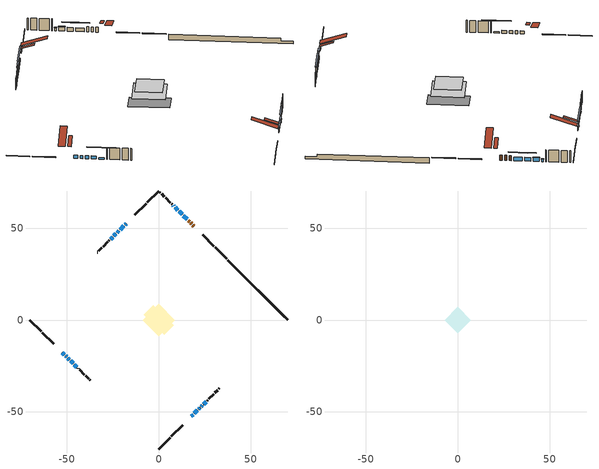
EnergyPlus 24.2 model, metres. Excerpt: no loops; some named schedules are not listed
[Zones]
conditioned space
 floor adiabatic (AdiabaticFloorConstruction): -8.8,0 0,8.8 8.8,0 0,-8.8 z3.65
 floor foundation (Slab1 construction): -8.15,2.91 -2.91,8.15 8.15,-2.91 2.91,-8.15 z-0.98
 wall outside (RimJoist1 construction): 0,-70.25 6.25,-64 / -70.25,0 -64,-6.25 / 0,70.25 -6.25,64 / 36.98,33.27 30.72,39.52 z1.21:1.51
 wall outside (RimJoist2 construction): 6.91,-63.34 13.02,-57.23 / -63.34,-6.91 -57.23,-13.02 / -6.91,63.34 -13.02,57.23 / 30.07,40.18 23.95,46.3 z1.21:1.51
 wall outside (AdiabaticWallConstruction 1): 19.18,51.07 18.59,51.66 / 17.93,52.32 17.42,52.83 / 16.76,53.49 16.16,54.09 z1.21:3.24
 wall outside (AdiabaticWallConstruction): -52.46,-17.79 -51.4,-18.85 / -17.79,52.46 -18.37,51.88 / 21.65,-48.6 22.46,-47.79 / 23.12,-47.13 23.71,-46.54 / -50.75,-19.5 -50.18,-20.07 / -49.53,-20.72 -48.62,-21.63 / -47.97,-22.28 -46.59,-23.66 z1.21:2.43; 17.79,-52.46 18.76,-51.49 / 19.42,-50.83 21,-49.25 / 15.51,54.74 13.37,56.88 / 12.71,57.54 11.13,59.12 / 10.48,59.77 8.9,61.35 / -21.73,48.52 -22.7,47.55 / -23.36,46.89 -24.47,45.78 / -25.13,45.12 -26.24,44.01 z1.21:2.71; -19.02,51.23 -21.07,49.18 / 24.37,-45.88 25.74,-44.51 / -45.94,-24.31 -44.57,-25.68 z1.21:1.77; 8.24,62.01 7.88,62.37 z1.21:2.23
 wall outside (Wall1 construction): 26.39,-43.86 26.6,-43.64 / -43.91,-26.34 -43.7,-26.55 / -26.9,43.35 -27.11,43.14 / 7.22,63.03 7.01,63.24 z1.21:6.09
 wall outside (Wall2 construction): 27.26,-42.99 29.84,-40.41 / -43.05,-27.2 -40.47,-29.78 / -27.77,42.48 -30.35,39.9 / 6.35,63.9 3.77,66.48 z1.21:6.09
 wall outside (Wall3 construction): 30.5,-39.75 32.06,-38.19 / -39.81,-30.44 -38.25,-32 / -31,39.24 -32.57,37.68 / 3.12,67.13 1.56,68.69 z1.21:6.09
 wall outside (Wall4 construction): 32.72,-37.53 32.96,-37.29 / -37.59,-32.66 -37.35,-32.9 / -33.22,37.03 -33.47,36.78 / 0.9,69.35 0.66,69.59 z1.21:6.09
 wall foundation (FoundationWall1 construction): 37.63,32.62,-0.98 37.63,32.62,1.21 66.99,3.26,1.21 66.99,3.26,0.02 70.25,0,0.02 70.25,0,-0.98
 window (WindowConstruction 15): -52.46,-17.79 -51.4,-18.84 z1.21:2.43
 window (WindowConstruction 7): -17.79,52.46 -18.37,51.88 z1.21:2.43
 window (WindowConstruction 8): 17.79,-52.46 18.76,-51.49 z1.21:2.71
 window (WindowConstruction 9): 19.42,-50.83 21,-49.25 z1.21:2.71
 window (WindowConstruction 10): 21.66,-48.59 22.46,-47.79 z1.21:2.43
 window (WindowConstruction 11): 23.12,-47.13 23.71,-46.54 z1.21:2.43
 window (WindowConstruction 12): -50.75,-19.5 -50.18,-20.07 z1.21:2.43
 window (WindowConstruction 13): -49.53,-20.72 -48.62,-21.63 z1.21:2.43
 window (WindowConstruction 14): -47.96,-22.28 -46.59,-23.66 z1.21:2.43
 window (WindowConstruction 16): -19.02,51.23 -21.07,49.18 z1.21:1.77
 window (WindowConstruction 17): 24.37,-45.88 25.74,-44.51 z1.21:1.77
 window (WindowConstruction 18): -45.94,-24.31 -44.57,-25.68 z1.21:1.77
 window (WindowConstruction): 15.51,54.74 13.37,56.88 z1.21:2.71
 window (WindowConstruction 1): 12.71,57.54 11.13,59.12 z1.21:2.71
 window (WindowConstruction 2): 10.48,59.77 8.9,61.35 z1.21:2.71
 window (WindowConstruction 3): 8.24,62.01 7.88,62.37 z1.21:2.22
 window (WindowConstruction 4): -21.73,48.52 -22.7,47.55 z1.21:2.71
 window (WindowConstruction 5): -23.36,46.89 -24.47,45.78 z1.21:2.71
 window (WindowConstruction 6): -25.13,45.12 -26.24,44.01 z1.21:2.71
 door (Door): 19.18,51.07 18.59,51.66 z1.21:3.24
 door (Door 1): 17.93,52.32 17.42,52.83 z1.21:3.24
 door (Door 2): 16.76,53.49 16.16,54.09 z1.21:3.24
 ceiling adiabatic (AdiabaticFloorConstruction): 0,-8.8 8.8,0 0,8.8 -8.8,0 z3.65
 roof outside (Roof2 construction): 17.13,-53.11,6.09 13.47,-49.45,7.82 12.5,-50.41,7.82 16.17,-54.08,6.09; -53.11,-17.13,6.09 -49.45,-13.47,7.82 -50.41,-12.5,7.82 -54.08,-16.17,6.09; -17.13,53.11,6.09 -13.47,49.45,7.82 -12.5,50.41,7.82 -16.17,54.08,6.09; 19.84,50.41,6.09 16.17,46.74,7.82 17.14,45.77,7.82 20.81,49.44,6.09
attic - vented
 floor to conditioned space (Floor1 construction Reversed): -7.13,0 0,7.13 7.13,0 0,-7.13 z6.09
 roof outside (Roof1 construction): 15.51,-54.74,6.09 8.56,-47.79,9.36 6.73,-49.62,9.36 13.68,-56.57,6.09; -54.74,-15.51,6.09 -47.79,-8.56,9.36 -49.62,-6.73,9.36 -56.57,-13.68,6.09; -15.51,54.74,6.09 -8.56,47.79,9.36 -6.73,49.62,9.36 -13.68,56.57,6.09; 21.46,48.79,6.09 14.52,41.84,9.36 16.35,40.01,9.36 23.3,46.95,6.09
shading: -18.51,51.74 -17.65,52.6 -17.94,52.89 -18.8,52.03 z2.63; 20.22,-50.03 16.33,-53.91 16.63,-54.21 20.51,-50.32 z4.77; 22.46,-47.79 17.96,-52.29 18.25,-52.58 22.75,-48.09 z4.77; 22.61,-47.64 21.51,-48.74 21.8,-49.03 22.9,-47.93 z2.63; 23.86,-46.39 22.98,-47.27 23.27,-47.56 24.15,-46.69 z2.63; -24.25,45.99 -15.84,54.41 -16.13,54.7 -24.55,46.29 z6.27; 28.92,-41.33 21.19,-49.06 21.48,-49.35 29.21,-41.62 z6.27; -41.39,-28.86 -49.12,-21.13 -49.41,-21.42 -41.68,-29.15 z6.27; 11.91,58.34 16.96,53.29 17.26,53.58 12.2,58.63 z4.77; 9.68,60.57 14.17,56.08 14.46,56.37 9.97,60.87 z4.77; 8.75,61.5 10.62,59.63 10.91,59.92 9.04,61.79 z2.91; 7.74,62.51 8.38,61.87 8.67,62.16 8.03,62.8 z2.43; -24.16,46.09 -20.27,49.98 -20.56,50.27 -24.45,46.38 z4.77; -25.93,44.32 -21.9,48.35 -22.19,48.64 -26.22,44.61 z4.77; -26.39,43.86 -24.99,45.26 -25.28,45.55 -26.68,44.16 z2.91
[Building]
Building 1: Terrain=Suburbs
[Site:Location]
London AP_ON: Latitude {deg}=43.03; Longitude {deg}=-81.15; Time Zone {hr}=-5; Elevation {m}=278; Keep Site Location Information=Yes
[Site:GroundTemperature:Shallow]
3.98693, 1.93205, 1.76749, 2.74264, 6.6573, 10.5537, 13.9317, 16.0716, 16.2534, 14.513, 11.2211, 7.44421
[Site:WaterMainsTemperature]
Calculation Method=Schedule; Temperature Schedule=mains temperature schedule
[Material] Roughness=Rough; Thermal Absorptance=0.9
Name | Thickness {m} | Conductivity {W/m-K} | Density {kg/m3} | Specific Heat {J/kg-K} | Solar Absorptance | Visible Absorptance
asphalt or fiberglass shingles | 0.00635 | 0.162714 | 1121.4 | 1465.45 | 0.4 | 0.4
ceiling loosefill ins | 0.0846667 | 0.0480833 | 16.02 | 1046.75 | 0.7 | 0.7
ceiling stud and cavity | 0.1397 | 0.135157 | 65.682 | 1177.47 | 0.7 | 0.7
concrete 4.0 in. | 0.1016 | 1.803125 | 2242.8 | 837.4 | 0.7 | 0.7
concrete 8.0 in. | 0.2032 | 1.803125 | 2242.8 | 837.4 | 0.7 | 0.7
door material | 0.04445 | 0.188738 | 512.64 | 1214.23 | 0.7 | 0.7
door material 1 | 0.04445 | 0.053851 | 512.64 | 1214.23 | 0.7 | 0.7
exterior vertical ins | 0.0155338 | 0.029427 | 32.04 | 1214.23 | 0.7 | 0.7
floor covering | 0.0127 | 0.0433444 | 54.468 | 1339.84 | 0.6 | 0.6
floor rigid ins; wall rigid ins | 0.512978 | 0.029427 | 32.04 | 1214.23 | 0.7 | 0.7
floor stud and cavity | 0.1397 | 1.75129 | 37.0049 | 1207.88 | 0.7 | 0.7
furniture material conditioned space 1 | 0.1524 | 0.115458 | 640.8 | 1214.23 | 0.6 | 0.6
gypsum board | 0.0127 | 0.160291 | 801 | 837.4 | 0.6 | 0.6
gypsum board 1 | 0.0127 | 0.160291 | 801 | 837.4 | 0.7 | 0.7
osb sheathing 0.5 in. | 0.0127 | 0.115458 | 512.64 | 1214.23 | 0.7 | 0.7
osb sheathing 0.75 in. | 0.01905 | 0.115458 | 512.64 | 1214.23 | 0.7 | 0.7
osb sheathing 2.0 in. | 0.0508 | 0.115458 | 512.64 | 1214.23 | 0.7 | 0.7
rim joist rigid ins; roof rigid ins | 0.051816 | 0.029427 | 32.04 | 1214.23 | 0.7 | 0.7
rim joist stud and cavity | 0.0508 | 0.177588 | 50.32683 | 1063.81 | 0.6 | 0.6
rim joist stud and cavity 1 | 0.0508 | 0.308293 | 125.044 | 1163.47 | 0.6 | 0.6
roof stud and cavity | 0.2032 | 0.201472 | 78.34581 | 1123.46 | 0.7 | 0.7
wall stud and cavity | 0.1397 | 0.110193 | 139.0536 | 1170.24 | 0.7 | 0.7
wall stud and cavity 1 | 0.1397 | 0.0817921 | 139.0536 | 1170.24 | 0.7 | 0.7
wall stud and cavity 2 | 0.1397 | 0.0844025 | 139.0536 | 1170.24 | 0.7 | 0.7
wall stud and cavity 3 | 0.1397 | 0.131574 | 139.0536 | 1170.24 | 0.7 | 0.7
wall stud and cavity 4 | 0.0889 | 0.380278 | 52.3479 | 1209.89 | 0.7 | 0.7
wall stud and cavity 5 | 0.0889 | 0.391764 | 83.0341 | 1211.67 | 0.7 | 0.7
wood siding | 0.0254 | 0.102417 | 544.68 | 1172.36 | 0.4 | 0.4
wood siding 1; wood siding 2; wood siding 3 | 0.0254 | 0.102417 | 544.68 | 1172.36 | 0.7 | 0.7
[WindowMaterial:SimpleGlazingSystem]
Name | U-Factor {W/m2-K} | Solar Heat Gain Coefficient
WindowMaterial | 5.68822 | 0.73
WindowMaterial 1 | 5.59226 | 0.71
WindowMaterial 10 | 2.27347 | 0.56
WindowMaterial 11 | 2.28937 | 0.58
WindowMaterial 12 | 4.65085 | 0.52
WindowMaterial 2 | 3.26031 | 0.45
WindowMaterial 3 | 5.38218 | 0.67
WindowMaterial 4 | 5.43782 | 0.68
WindowMaterial 5 | 5.03241 | 0.6
WindowMaterial 6 | 2.37511 | 0.52
WindowMaterial 7 | 2.427345 | 0.5
WindowMaterial 8 | 2.438701 | 0.49
WindowMaterial 9 | 2.33706 | 0.54
[Construction]
AdiabaticFloorConstruction: floor stud and cavity, floor rigid ins, osb sheathing 0.75 in., floor covering
AdiabaticWallConstruction: wood siding 2, wall rigid ins, wall stud and cavity 4, gypsum board
AdiabaticWallConstruction 1: wood siding 3, wall rigid ins, wall stud and cavity 4, gypsum board
Door; Door 2: door material
Door 1: door material 1
Floor1 construction Reversed: gypsum board, ceiling stud and cavity, ceiling loosefill ins
FoundationWall1 construction: concrete 8.0 in., gypsum board 1
furniture construction conditioned space 1: furniture material conditioned space 1
PartitionWallConstruction: gypsum board, wall stud and cavity 5, gypsum board
RimJoist1 construction: wood siding 1, rim joist stud and cavity
RimJoist2 construction: wood siding 1, rim joist rigid ins, osb sheathing 2.0 in., rim joist stud and cavity 1
Roof1 construction: asphalt or fiberglass shingles
Roof2 construction: asphalt or fiberglass shingles, roof rigid ins, osb sheathing 0.75 in., roof stud and cavity, gypsum board
Slab1 construction: concrete 4.0 in.
Wall1 construction: wood siding, osb sheathing 0.5 in., wall stud and cavity, gypsum board
Wall2 construction: wood siding, osb sheathing 0.5 in., wall stud and cavity 1, gypsum board
Wall3 construction: wood siding, osb sheathing 0.5 in., wall stud and cavity 2, gypsum board
Wall4 construction: wood siding, osb sheathing 0.5 in., wall stud and cavity 3, gypsum board
WindowConstruction: WindowMaterial
WindowConstruction 1; WindowConstruction 2; WindowConstruction 9: WindowMaterial 1
WindowConstruction 10: WindowMaterial 6
WindowConstruction 11: WindowMaterial 7
WindowConstruction 12: WindowMaterial 8
WindowConstruction 13: WindowMaterial 9
WindowConstruction 14: WindowMaterial 10
WindowConstruction 15: WindowMaterial 11
WindowConstruction 16; WindowConstruction 17; WindowConstruction 18: WindowMaterial 12
WindowConstruction 3: WindowMaterial 2
WindowConstruction 4; WindowConstruction 8: WindowMaterial 3
WindowConstruction 5; WindowConstruction 6: WindowMaterial 4
WindowConstruction 7: WindowMaterial 5
[Zone] Multiplier=1; Part of Total Floor Area=Yes
Name | Volume {m3}
attic - vented | 54.1181
conditioned space | 676.9
[Space]
Name | Zone | Volume {m3}
attic - vented 1 | attic - vented | 54.1181
conditioned space 1 | conditioned space | 676.9
[ZoneInfiltration:EffectiveLeakageArea]
infil attic - vented 1: Zone or Space=attic - vented 1; Schedule=Always On Discrete; Effective Air Leakage Area {cm2}=4441.31; Stack Coefficient=0.000227769; Wind Coefficient=1.01969e-05
[ZoneMixing]
whole house fan mix: Zone or Space=attic - vented; Schedule=Always On Continuous; Design Flow Rate Calculation Method=Flow/Zone; Design Flow Rate {m3/s}=0; Source Zone or Space=conditioned space
[SurfaceProperty:ExposedFoundationPerimeter]
Slab1: Exposed Perimeter Calculation Method=TotalExposedPerimeter; Total Exposed Perimeter {m}=46.128
[InternalMass] Zone or ZoneList=conditioned space; Space or SpaceList=conditioned space 1
Name | Construction | Surface Area {m2}
furniture mass conditioned space 1 | furniture construction conditioned space 1 | 108.42
partition wall mass | PartitionWallConstruction | 271.05
[Lights]
interior lighting: Zone or ZoneList or Space or SpaceList=conditioned space 1; Schedule=interior lighting schedule; Design Level Calculation Method=LightingLevel; Lighting Level {W}=343.2; Return Air Fraction=0; Fraction Radiant=0.6; Fraction Visible=0.2; Fraction Replaceable=1
[People]
occupants: Zone or ZoneList or Space or SpaceList=conditioned space 1; Number of People Schedule=occupants schedule; Number of People Calculation Method=People; Number of People=3; Fraction Radiant=0.314171; Sensible Heat Fraction=0.56303; Activity Level Schedule=occupants activity schedule; Carbon Dioxide Generation Rate {m3/s-W}=0; Enable ASHRAE 55 Comfort Warnings=No; Mean Radiant Temperature Calculation Type=EnclosureAveraged
[ElectricEquipment] Zone or ZoneList or Space or SpaceList=conditioned space 1; Design Level Calculation Method=EquipmentLevel
Name | Schedule | Design Level {W} | Fraction Latent | Fraction Radiant | Fraction Lost
clothes dryer | clothes dryer schedule | 140.772 | 0.015 | 0.081 | 0.85
clothes washer | clothes washer schedule | 32.1985 | 0.03 | 0.162 | 0.7
cooking range | cooking range schedule | 215.147 | 0.08 | 0.432 | 0.2
dishwasher | dishwasher schedule | 66.8632 | 0.3 | 0.18 | 0.4
fridge | fridge schedule | 72.9452 | 0 | 0.6 | 0
mech vent bath fan 0 | mech vent bath fan 0 schedule | 50.2 | 0 | 0 | 1
mech vent bath fan 1 | mech vent bath fan 1 schedule | 50.2 | 0 | 0 | 1
mech vent house fan | mech vent house fan schedule | 0 | 0 | 0 | 1
mech vent house fan cfis | mech vent house fan cfis schedule | 0 | 0 | 0 | 0
mech vent range fan 0 | mech vent range fan 0 schedule | 57 | 0 | 0 | 1
misc plug loads | misc plug loads schedule | 494.7 | 0.045 | 0.513 | 0.1
whole house fan | Always On Discrete | 0 | 0 | 0 | 1
[OtherEquipment] Zone or ZoneList or Space or SpaceList=conditioned space 1; Design Level Calculation Method=EquipmentLevel
Name | Fuel Type | Schedule | Design Level {W} | Fraction Latent | Fraction Radiant | Fraction Lost
clothes dryer 1 | Electricity | clothes dryer schedule | 0 | 0.015 | 0.081 | 0.85
cooking range 1 | Electricity | cooking range schedule | 0 | 0.08 | 0.432 | 0.2
general water use latent | None | general water use schedule | 62.594 | 1 | 0 | 0
general water use sensible | None | general water use schedule | -61.6891 | 0 | 0.6 | 0
mech vent house fan latent load | None | Always On Discrete | 0 | 1 | 0 | 0
mech vent house fan sensible load | None | Always On Discrete | 0 | 0 | 0 | 0
water heater energy adjustment1 | NaturalGas | Always On Discrete | 0.01 | 0 | 0 | 1
[ZoneInfiltration:DesignFlowRate] Zone or ZoneList or Space or SpaceList=conditioned space 1; Schedule=Always On Discrete; Design Flow Rate Calculation Method=Flow/Zone; Design Flow Rate {m3/s}=0
infil flow; natural vent flow; whole house fan flow
[Foundation:Kiva]
Foundation Kiva 1: Initial Indoor Air Temperature {C}=18; Wall Height Above Grade {m}=1.21; Wall Depth Below Slab {m}=0.2032; Custom Block Material Name 1=exterior vertical ins; Custom Block Depth 1 {m}=2.189988; Custom Block X Position 1 {m}=0.2159; Custom Block Z Position 1 {m}=0
[Foundation:Kiva:Settings]
Soil Conductivity {W/m-K}=0.849921; Soil Density {kg/m3}=1842.3; Soil Specific Heat {J/kg-K}=418.7; Ground Solar Absorptivity=0.9; Ground Thermal Absorptivity=0.9; Ground Surface Roughness {m}=0.03; Far-Field Width {m}=40; Deep-Ground Boundary Condition=ZeroFlux; Deep-Ground Depth {m}=40; Minimum Cell Dimension {m}=0.2; Maximum Cell Growth Coefficient=3; Simulation Timestep=Timestep
[Exterior:Lights]
exterior lighting: Schedule=exterior lighting schedule; Design Level {W}=75.6
[Schedule:Constant]
Name | Hourly Value
Always On Continuous; mech vent house fan schedule; mech vent house fan cfis schedule; Always On Discrete | 1
occupants activity schedule | 117.228
fridge schedule | 0
[Schedule:Week:Daily]
interior lighting schedule Week Rule - Jan1-Jan27: interior lighting schedule day, interior lighting schedule day, interior lighting schedule day, interior lighting schedule day, interior lighting schedule day, interior lighting schedule day, interior lighting schedule day, interior lighting schedule default day, interior lighting schedule default day, interior lighting schedule default day, interior lighting schedule default day, interior lighting schedule default day
interior lighting schedule Week Rule - Jan28-Feb3: interior lighting schedule day, interior lighting schedule day, interior lighting schedule day, interior lighting schedule day, interior lighting schedule day 1, interior lighting schedule day 1, interior lighting schedule day 1, interior lighting schedule default day, interior lighting schedule default day, interior lighting schedule default day, interior lighting schedule default day, interior lighting schedule default day
interior lighting schedule Week Rule - Feb4-Feb24: interior lighting schedule day 1, interior lighting schedule day 1, interior lighting schedule day 1, interior lighting schedule day 1, interior lighting schedule day 1, interior lighting schedule day 1, interior lighting schedule day 1, interior lighting schedule default day, interior lighting schedule default day, interior lighting schedule default day, interior lighting schedule default day, interior lighting schedule default day
interior lighting schedule Week Rule - Feb25-Mar3: interior lighting schedule day 1, interior lighting schedule day 1, interior lighting schedule day 1, interior lighting schedule day 1, interior lighting schedule day 2, interior lighting schedule day 2, interior lighting schedule day 2, interior lighting schedule default day, interior lighting schedule default day, interior lighting schedule default day, interior lighting schedule default day, interior lighting schedule default day
interior lighting schedule Week Rule - Mar4-Mar31: interior lighting schedule day 2, interior lighting schedule day 2, interior lighting schedule day 2, interior lighting schedule day 2, interior lighting schedule day 2, interior lighting schedule day 2, interior lighting schedule day 2, interior lighting schedule default day, interior lighting schedule default day, interior lighting schedule default day, interior lighting schedule default day, interior lighting schedule default day
interior lighting schedule Week Rule - Apr1-Apr28: interior lighting schedule day 3, interior lighting schedule day 3, interior lighting schedule day 3, interior lighting schedule day 3, interior lighting schedule day 3, interior lighting schedule day 3, interior lighting schedule day 3, interior lighting schedule default day, interior lighting schedule default day, interior lighting schedule default day, interior lighting schedule default day, interior lighting schedule default day
interior lighting schedule Week Rule - Apr29-May5: interior lighting schedule day 3, interior lighting schedule day 3, interior lighting schedule day 4, interior lighting schedule day 4, interior lighting schedule day 4, interior lighting schedule day 4, interior lighting schedule day 4, interior lighting schedule default day, interior lighting schedule default day, interior lighting schedule default day, interior lighting schedule default day, interior lighting schedule default day
interior lighting schedule Week Rule - May6-May26: interior lighting schedule day 4, interior lighting schedule day 4, interior lighting schedule day 4, interior lighting schedule day 4, interior lighting schedule day 4, interior lighting schedule day 4, interior lighting schedule day 4, interior lighting schedule default day, interior lighting schedule default day, interior lighting schedule default day, interior lighting schedule default day, interior lighting schedule default day
interior lighting schedule Week Rule - May27-Jun2: interior lighting schedule day 4, interior lighting schedule day 4, interior lighting schedule day 4, interior lighting schedule day 4, interior lighting schedule day 4, interior lighting schedule day 5, interior lighting schedule day 5, interior lighting schedule default day, interior lighting schedule default day, interior lighting schedule default day, interior lighting schedule default day, interior lighting schedule default day
interior lighting schedule Week Rule - Jun3-Jun30: interior lighting schedule day 5, interior lighting schedule day 5, interior lighting schedule day 5, interior lighting schedule day 5, interior lighting schedule day 5, interior lighting schedule day 5, interior lighting schedule day 5, interior lighting schedule default day, interior lighting schedule default day, interior lighting schedule default day, interior lighting schedule default day, interior lighting schedule default day
interior lighting schedule Week Rule - Jul1-Jul28: interior lighting schedule day 6, interior lighting schedule day 6, interior lighting schedule day 6, interior lighting schedule day 6, interior lighting schedule day 6, interior lighting schedule day 6, interior lighting schedule day 6, interior lighting schedule default day, interior lighting schedule default day, interior lighting schedule default day, interior lighting schedule default day, interior lighting schedule default day
interior lighting schedule Week Rule - Jul29-Aug4: interior lighting schedule day 6, interior lighting schedule day 6, interior lighting schedule day 6, interior lighting schedule day 7, interior lighting schedule day 7, interior lighting schedule day 7, interior lighting schedule day 7, interior lighting schedule default day, interior lighting schedule default day, interior lighting schedule default day, interior lighting schedule default day, interior lighting schedule default day
interior lighting schedule Week Rule - Aug5-Aug25: interior lighting schedule day 7, interior lighting schedule day 7, interior lighting schedule day 7, interior lighting schedule day 7, interior lighting schedule day 7, interior lighting schedule day 7, interior lighting schedule day 7, interior lighting schedule default day, interior lighting schedule default day, interior lighting schedule default day, interior lighting schedule default day, interior lighting schedule default day
interior lighting schedule Week Rule - Aug26-Sep1: interior lighting schedule day 7, interior lighting schedule day 7, interior lighting schedule day 7, interior lighting schedule day 7, interior lighting schedule day 7, interior lighting schedule day 7, interior lighting schedule day 8, interior lighting schedule default day, interior lighting schedule default day, interior lighting schedule default day, interior lighting schedule default day, interior lighting schedule default day
interior lighting schedule Week Rule - Sep2-Sep29: interior lighting schedule day 8, interior lighting schedule day 8, interior lighting schedule day 8, interior lighting schedule day 8, interior lighting schedule day 8, interior lighting schedule day 8, interior lighting schedule day 8, interior lighting schedule default day, interior lighting schedule default day, interior lighting schedule default day, interior lighting schedule default day, interior lighting schedule default day
interior lighting schedule Week Rule - Sep30-Oct6: interior lighting schedule day 8, interior lighting schedule day 9, interior lighting schedule day 9, interior lighting schedule day 9, interior lighting schedule day 9, interior lighting schedule day 9, interior lighting schedule day 9, interior lighting schedule default day, interior lighting schedule default day, interior lighting schedule default day, interior lighting schedule default day, interior lighting schedule default day
interior lighting schedule Week Rule - Oct7-Oct27: interior lighting schedule day 9, interior lighting schedule day 9, interior lighting schedule day 9, interior lighting schedule day 9, interior lighting schedule day 9, interior lighting schedule day 9, interior lighting schedule day 9, interior lighting schedule default day, interior lighting schedule default day, interior lighting schedule default day, interior lighting schedule default day, interior lighting schedule default day
interior lighting schedule Week Rule - Oct28-Nov3: interior lighting schedule day 9, interior lighting schedule day 9, interior lighting schedule day 9, interior lighting schedule day 9, interior lighting schedule day 10, interior lighting schedule day 10, interior lighting schedule day 10, interior lighting schedule default day, interior lighting schedule default day, interior lighting schedule default day, interior lighting schedule default day, interior lighting schedule default day
interior lighting schedule Week Rule - Nov4-Nov24: interior lighting schedule day 10, interior lighting schedule day 10, interior lighting schedule day 10, interior lighting schedule day 10, interior lighting schedule day 10, interior lighting schedule day 10, interior lighting schedule day 10, interior lighting schedule default day, interior lighting schedule default day, interior lighting schedule default day, interior lighting schedule default day, interior lighting schedule default day
interior lighting schedule Week Rule - Nov25-Dec1: interior lighting schedule day 10, interior lighting schedule day 10, interior lighting schedule day 10, interior lighting schedule day 10, interior lighting schedule day 10, interior lighting schedule day 10, interior lighting schedule day 11, interior lighting schedule default day, interior lighting schedule default day, interior lighting schedule default day, interior lighting schedule default day, interior lighting schedule default day
interior lighting schedule Week Rule - Dec2-Dec31: interior lighting schedule day 11, interior lighting schedule day 11, interior lighting schedule day 11, interior lighting schedule day 11, interior lighting schedule day 11, interior lighting schedule day 11, interior lighting schedule day 11, interior lighting schedule default day, interior lighting schedule default day, interior lighting schedule default day, interior lighting schedule default day, interior lighting schedule default day
occupants schedule Week Rule - Jan1-Dec31: occupants schedule day, occupants schedule day, occupants schedule day, occupants schedule day, occupants schedule day, occupants schedule day, occupants schedule day, occupants schedule default day, occupants schedule default day, occupants schedule default day, occupants schedule default day, occupants schedule default day
clothes dryer schedule Week Rule - Jan1-Dec31: clothes dryer schedule day, clothes dryer schedule day, clothes dryer schedule day, clothes dryer schedule day, clothes dryer schedule day, clothes dryer schedule day, clothes dryer schedule day, clothes dryer schedule default day, clothes dryer schedule default day, clothes dryer schedule default day, clothes dryer schedule default day, clothes dryer schedule default day
clothes washer schedule Week Rule - Jan1-Dec31: clothes washer schedule day, clothes washer schedule day, clothes washer schedule day, clothes washer schedule day, clothes washer schedule day, clothes washer schedule day, clothes washer schedule day, clothes washer schedule default day, clothes washer schedule default day, clothes washer schedule default day, clothes washer schedule default day, clothes washer schedule default day
cooking range schedule Week Rule - Jan1-Dec31: cooking range schedule day, cooking range schedule day, cooking range schedule day, cooking range schedule day, cooking range schedule day, cooking range schedule day, cooking range schedule day, cooking range schedule default day, cooking range schedule default day, cooking range schedule default day, cooking range schedule default day, cooking range schedule default day
dishwasher schedule Week Rule - Jan1-Dec31: dishwasher schedule day, dishwasher schedule day, dishwasher schedule day, dishwasher schedule day, dishwasher schedule day, dishwasher schedule day, dishwasher schedule day, dishwasher schedule default day, dishwasher schedule default day, dishwasher schedule default day, dishwasher schedule default day, dishwasher schedule default day
mech vent bath fan 0 schedule Week Rule - Jan1-Dec31: mech vent bath fan 0 schedule day, mech vent bath fan 0 schedule day, mech vent bath fan 0 schedule day, mech vent bath fan 0 schedule day, mech vent bath fan 0 schedule day, mech vent bath fan 0 schedule day, mech vent bath fan 0 schedule day, mech vent bath fan 0 schedule default day, mech vent bath fan 0 schedule default day, mech vent bath fan 0 schedule default day, mech vent bath fan 0 schedule default day, mech vent bath fan 0 schedule default day
mech vent bath fan 1 schedule Week Rule - Jan1-Dec31: mech vent bath fan 1 schedule day, mech vent bath fan 1 schedule day, mech vent bath fan 1 schedule day, mech vent bath fan 1 schedule day, mech vent bath fan 1 schedule day, mech vent bath fan 1 schedule day, mech vent bath fan 1 schedule day, mech vent bath fan 1 schedule default day, mech vent bath fan 1 schedule default day, mech vent bath fan 1 schedule default day, mech vent bath fan 1 schedule default day, mech vent bath fan 1 schedule default day
mech vent range fan 0 schedule Week Rule - Jan1-Dec31: mech vent range fan 0 schedule day, mech vent range fan 0 schedule day, mech vent range fan 0 schedule day, mech vent range fan 0 schedule day, mech vent range fan 0 schedule day, mech vent range fan 0 schedule day, mech vent range fan 0 schedule day, mech vent range fan 0 schedule default day, mech vent range fan 0 schedule default day, mech vent range fan 0 schedule default day, mech vent range fan 0 schedule default day, mech vent range fan 0 schedule default day
misc plug loads schedule Week Rule - Jan1-Dec31: misc plug loads schedule day, misc plug loads schedule day, misc plug loads schedule day, misc plug loads schedule day, misc plug loads schedule day, misc plug loads schedule day, misc plug loads schedule day, misc plug loads schedule default day, misc plug loads schedule default day, misc plug loads schedule default day, misc plug loads schedule default day, misc plug loads schedule default day
general water use schedule Week Rule - Jan1-Dec31: general water use schedule day, general water use schedule day, general water use schedule day, general water use schedule day, general water use schedule day, general water use schedule day, general water use schedule day, general water use schedule default day, general water use schedule default day, general water use schedule default day, general water use schedule default day, general water use schedule default day
exterior lighting schedule Week Rule - Jan1-Jan27: exterior lighting schedule day, exterior lighting schedule day, exterior lighting schedule day, exterior lighting schedule day, exterior lighting schedule day, exterior lighting schedule day, exterior lighting schedule day, exterior lighting schedule default day, exterior lighting schedule default day, exterior lighting schedule default day, exterior lighting schedule default day, exterior lighting schedule default day
exterior lighting schedule Week Rule - Jan28-Feb3: exterior lighting schedule day, exterior lighting schedule day, exterior lighting schedule day, exterior lighting schedule day, exterior lighting schedule day 1, exterior lighting schedule day 1, exterior lighting schedule day 1, exterior lighting schedule default day, exterior lighting schedule default day, exterior lighting schedule default day, exterior lighting schedule default day, exterior lighting schedule default day
exterior lighting schedule Week Rule - Feb4-Feb24: exterior lighting schedule day 1, exterior lighting schedule day 1, exterior lighting schedule day 1, exterior lighting schedule day 1, exterior lighting schedule day 1, exterior lighting schedule day 1, exterior lighting schedule day 1, exterior lighting schedule default day, exterior lighting schedule default day, exterior lighting schedule default day, exterior lighting schedule default day, exterior lighting schedule default day
exterior lighting schedule Week Rule - Feb25-Mar3: exterior lighting schedule day 1, exterior lighting schedule day 1, exterior lighting schedule day 1, exterior lighting schedule day 1, exterior lighting schedule day 2, exterior lighting schedule day 2, exterior lighting schedule day 2, exterior lighting schedule default day, exterior lighting schedule default day, exterior lighting schedule default day, exterior lighting schedule default day, exterior lighting schedule default day
exterior lighting schedule Week Rule - Mar4-Mar31: exterior lighting schedule day 2, exterior lighting schedule day 2, exterior lighting schedule day 2, exterior lighting schedule day 2, exterior lighting schedule day 2, exterior lighting schedule day 2, exterior lighting schedule day 2, exterior lighting schedule default day, exterior lighting schedule default day, exterior lighting schedule default day, exterior lighting schedule default day, exterior lighting schedule default day
exterior lighting schedule Week Rule - Apr1-Apr28: exterior lighting schedule day 3, exterior lighting schedule day 3, exterior lighting schedule day 3, exterior lighting schedule day 3, exterior lighting schedule day 3, exterior lighting schedule day 3, exterior lighting schedule day 3, exterior lighting schedule default day, exterior lighting schedule default day, exterior lighting schedule default day, exterior lighting schedule default day, exterior lighting schedule default day
exterior lighting schedule Week Rule - Apr29-May5: exterior lighting schedule day 3, exterior lighting schedule day 3, exterior lighting schedule day 4, exterior lighting schedule day 4, exterior lighting schedule day 4, exterior lighting schedule day 4, exterior lighting schedule day 4, exterior lighting schedule default day, exterior lighting schedule default day, exterior lighting schedule default day, exterior lighting schedule default day, exterior lighting schedule default day
exterior lighting schedule Week Rule - May6-May26: exterior lighting schedule day 4, exterior lighting schedule day 4, exterior lighting schedule day 4, exterior lighting schedule day 4, exterior lighting schedule day 4, exterior lighting schedule day 4, exterior lighting schedule day 4, exterior lighting schedule default day, exterior lighting schedule default day, exterior lighting schedule default day, exterior lighting schedule default day, exterior lighting schedule default day
exterior lighting schedule Week Rule - May27-Jun2: exterior lighting schedule day 4, exterior lighting schedule day 4, exterior lighting schedule day 4, exterior lighting schedule day 4, exterior lighting schedule day 4, exterior lighting schedule day 5, exterior lighting schedule day 5, exterior lighting schedule default day, exterior lighting schedule default day, exterior lighting schedule default day, exterior lighting schedule default day, exterior lighting schedule default day
[Schedule:Year]
interior lighting schedule: interior lighting schedule Week Rule - Jan1-Jan27, 1, 1, 1, 27, interior lighting schedule Week Rule - Jan28-Feb3, 1, 28, 2, 3, interior lighting schedule Week Rule - Feb4-Feb24, 2, 4, 2, 24, interior lighting schedule Week Rule - Feb25-Mar3, 2, 25, 3, 3, interior lighting schedule Week Rule - Mar4-Mar31, 3, 4, 3, 31, interior lighting schedule Week Rule - Apr1-Apr28, 4, 1, 4, 28, interior lighting schedule Week Rule - Apr29-May5, 4, 29, 5, 5, interior lighting schedule Week Rule - May6-May26, 5, 6, 5, 26, interior lighting schedule Week Rule - May27-Jun2, 5, 27, 6, 2, interior lighting schedule Week Rule - Jun3-Jun30, 6, 3, 6, 30, interior lighting schedule Week Rule - Jul1-Jul28, 7, 1, 7, 28, interior lighting schedule Week Rule - Jul29-Aug4, 7, 29, 8, 4, interior lighting schedule Week Rule - Aug5-Aug25, 8, 5, 8, 25, interior lighting schedule Week Rule - Aug26-Sep1, 8, 26, 9, 1, interior lighting schedule Week Rule - Sep2-Sep29, 9, 2, 9, 29, interior lighting schedule Week Rule - Sep30-Oct6, 9, 30, 10, 6, interior lighting schedule Week Rule - Oct7-Oct27, 10, 7, 10, 27, interior lighting schedule Week Rule - Oct28-Nov3, 10, 28, 11, 3, interior lighting schedule Week Rule - Nov4-Nov24, 11, 4, 11, 24, interior lighting schedule Week Rule - Nov25-Dec1, 11, 25, 12, 1, interior lighting schedule Week Rule - Dec2-Dec31, 12, 2, 12, 31
occupants schedule: occupants schedule Week Rule - Jan1-Dec31, 1, 1, 12, 31
clothes dryer schedule: clothes dryer schedule Week Rule - Jan1-Dec31, 1, 1, 12, 31
clothes washer schedule: clothes washer schedule Week Rule - Jan1-Dec31, 1, 1, 12, 31
cooking range schedule: cooking range schedule Week Rule - Jan1-Dec31, 1, 1, 12, 31
dishwasher schedule: dishwasher schedule Week Rule - Jan1-Dec31, 1, 1, 12, 31
mech vent bath fan 0 schedule: mech vent bath fan 0 schedule Week Rule - Jan1-Dec31, 1, 1, 12, 31
mech vent bath fan 1 schedule: mech vent bath fan 1 schedule Week Rule - Jan1-Dec31, 1, 1, 12, 31
mech vent range fan 0 schedule: mech vent range fan 0 schedule Week Rule - Jan1-Dec31, 1, 1, 12, 31
misc plug loads schedule: misc plug loads schedule Week Rule - Jan1-Dec31, 1, 1, 12, 31
general water use schedule: general water use schedule Week Rule - Jan1-Dec31, 1, 1, 12, 31
exterior lighting schedule: exterior lighting schedule Week Rule - Jan1-Jan27, 1, 1, 1, 27, exterior lighting schedule Week Rule - Jan28-Feb3, 1, 28, 2, 3, exterior lighting schedule Week Rule - Feb4-Feb24, 2, 4, 2, 24, exterior lighting schedule Week Rule - Feb25-Mar3, 2, 25, 3, 3, exterior lighting schedule Week Rule - Mar4-Mar31, 3, 4, 3, 31, exterior lighting schedule Week Rule - Apr1-Apr28, 4, 1, 4, 28, exterior lighting schedule Week Rule - Apr29-May5, 4, 29, 5, 5, exterior lighting schedule Week Rule - May6-May26, 5, 6, 5, 26, exterior lighting schedule Week Rule - May27-Jun2, 5, 27, 6, 2, exterior lighting schedule Week Rule - Jun3-Jun30, 6, 3, 6, 30, exterior lighting schedule Week Rule - Jul1-Jul28, 7, 1, 7, 28, exterior lighting schedule Week Rule - Jul29-Aug4, 7, 29, 8, 4, exterior lighting schedule Week Rule - Aug5-Aug25, 8, 5, 8, 25, exterior lighting schedule Week Rule - Aug26-Sep1, 8, 26, 9, 1, exterior lighting schedule Week Rule - Sep2-Sep29, 9, 2, 9, 29, exterior lighting schedule Week Rule - Sep30-Oct6, 9, 30, 10, 6, exterior lighting schedule Week Rule - Oct7-Oct27, 10, 7, 10, 27, exterior lighting schedule Week Rule - Oct28-Nov3, 10, 28, 11, 3, exterior lighting schedule Week Rule - Nov4-Nov24, 11, 4, 11, 24, exterior lighting schedule Week Rule - Nov25-Dec1, 11, 25, 12, 1, exterior lighting schedule Week Rule - Dec2-Dec31, 12, 2, 12, 31
[Schedule:Compact]
mains temperature schedule: Through: 01/01, For: AllDays, Until: 24:00, 7.96722, Through: 01/02, For: AllDays, Until: 24:00, 7.89722, Through: 01/03, For: AllDays, Until: 24:00, 7.82778, Through: 01/04, For: AllDays, Until: 24:00, 7.76, Through: 01/05, For: AllDays, Until: 24:00, 7.69333, Through: 01/06, For: AllDays, Until: 24:00, 7.62778, Through: 01/07, For: AllDays, Until: 24:00, 7.56389, Through: 01/08, For: AllDays, Until: 24:00, 7.50167, Through: 01/09, For: AllDays, Until: 24:00, 7.44056, Through: 01/10, For: AllDays, Until: 24:00, 7.38056, Through: 01/11, For: AllDays, Until: 24:00, 7.32222, Through: 01/12, For: AllDays, Until: 24:00, 7.26556, Through: 01/13, For: AllDays, Until: 24:00, 7.21, Through: 01/14, For: AllDays, Until: 24:00, 7.15556, Through: 01/15, For: AllDays, Until: 24:00, 7.10333, Through: 01/16, For: AllDays, Until: 24:00, 7.05222, Through: 01/17, For: AllDays, Until: 24:00, 7.00278, Through: 01/18, For: AllDays, Until: 24:00, 6.955, Through: 01/19, For: AllDays, Until: 24:00, 6.90833, Through: 01/20, For: AllDays, Until: 24:00, 6.86389, Through: 01/21, For: AllDays, Until: 24:00, 6.82056, Through: 01/22, For: AllDays, Until: 24:00, 6.77889, Through: 01/23, For: AllDays, Until: 24:00, 6.73889, Through: 01/24, For: AllDays, Until: 24:00, 6.7, Through: 01/25, For: AllDays, Until: 24:00, 6.66333, Through: 01/26, For: AllDays, Until: 24:00, 6.62833, Through: 01/27, For: AllDays, Until: 24:00, 6.59444, Through: 01/28, For: AllDays, Until: 24:00, 6.56278, Through: 01/29, For: AllDays, Until: 24:00, 6.53222, Through: 01/30, For: AllDays, Until: 24:00, 6.50389, Through: 01/31, For: AllDays, Until: 24:00, 6.47722, Through: 02/01, For: AllDays, Until: 24:00, 6.45167, Through: 02/02, For: AllDays, Until: 24:00, 6.42833, Through: 02/03, For: AllDays, Until: 24:00, 6.40667, Through: 02/04, For: AllDays, Until: 24:00, 6.38611, Through: 02/05, For: AllDays, Until: 24:00, 6.36778, Through: 02/06, For: AllDays, Until: 24:00, 6.35111, Through: 02/07, For: AllDays, Until: 24:00, 6.33611, Through: 02/08, For: AllDays, Until: 24:00, 6.32333, Through: 02/09, For: AllDays, Until: 24:00, 6.31167, Through: 02/10, For: AllDays, Until: 24:00, 6.30222, Through: 02/11, For: AllDays, Until: 24:00, 6.29389, Through: 02/12, For: AllDays, Until: 24:00, 6.28778, Through: 02/13, For: AllDays, Until: 24:00, 6.28333, Through: 02/14, For: AllDays, Until: 24:00, 6.28056, Through: 02/15, For: AllDays, Until: 24:00, 6.27944, Through: 02/16, For: AllDays, Until: 24:00, 6.28, Through: 02/17, For: AllDays, Until: 24:00, 6.28278, Through: 02/18, For: AllDays, Until: 24:00, 6.28722, Through: 02/19, For: AllDays, Until: 24:00, 6.29278, Through: 02/20, For: AllDays, Until: 24:00, 6.30056, Through: 02/21, For: AllDays, Until: 24:00, 6.31, Through: 02/22, For: AllDays, Until: 24:00, 6.32111, Through: 02/23, For: AllDays, Until: 24:00, 6.33444, Through: 02/24, For: AllDays, Until: 24:00, 6.34889, Through: 02/25, For: AllDays, Until: 24:00, 6.36556, Through: 02/26, For: AllDays, Until: 24:00, 6.38333, Through: 02/27, For: AllDays, Until: 24:00, 6.40333, Through: 02/28, For: AllDays, Until: 24:00, 6.425, Through: 03/01, For: AllDays, Until: 24:00, 6.44833, Through: 03/02, For: AllDays, Until: 24:00, 6.47278, Through: 03/03, For: AllDays, Until: 24:00, 6.49944, Through: 03/04, For: AllDays, Until: 24:00, 6.52778, Through: 03/05, For: AllDays, Until: 24:00, 6.55778, Through: 03/06, For: AllDays, Until: 24:00, 6.58944, Through: 03/07, For: AllDays, Until: 24:00, 6.62278, Through: 03/08, For: AllDays, Until: 24:00, 6.65778, Through: 03/09, For: AllDays, Until: 24:00, 6.69444, Through: 03/10, For: AllDays, Until: 24:00, 6.73278, Through: 03/11, For: AllDays, Until: 24:00, 6.77278, Through: 03/12, For: AllDays, Until: 24:00, 6.81389, Through: 03/13, For: AllDays, Until: 24:00, 6.85722, Through: 03/14, For: AllDays, Until: 24:00, 6.90167, Through: 03/15, For: AllDays, Until: 24:00, 6.94778, Through: 03/16, For: AllDays, Until: 24:00, 6.99556, Through: 03/17, For: AllDays, Until: 24:00, 7.045, Through: 03/18, For: AllDays, Until: 24:00, 7.09556, Through: 03/19, For: AllDays, Until: 24:00, 7.14778, Through: 03/20, For: AllDays, Until: 24:00, 7.20167, Through: 03/21, For: AllDays, Until: 24:00, 7.25667, Through: 03/22, For: AllDays, Until: 24:00, 7.31333, Through: 03/23, For: AllDays, Until: 24:00, 7.37167, Through: 03/24, For: AllDays, Until: 24:00, 7.43111, Through: 03/25, For: AllDays, Until: 24:00, 7.49222, Through: 03/26, For: AllDays, Until: 24:00, 7.55444, Through: 03/27, For: AllDays, Until: 24:00, 7.61833, Through: 03/28, For: AllDays, Until: 24:00, 7.68333, Through: 03/29, For: AllDays, Until: 24:00, 7.74944, Through: 03/30, For: AllDays, Until: 24:00, 7.81722, Through: 03/31, For: AllDays, Until: 24:00, 7.88667, Through: 04/01, For: AllDays, Until: 24:00, 7.95667, Through: 04/02, For: AllDays, Until: 24:00, 8.02833, Through: 04/03, For: AllDays, Until: 24:00, 8.10111, Through: 04/04, For: AllDays, Until: 24:00, 8.175, Through: 04/05, For: AllDays, Until: 24:00, 8.25, Through: 04/06, For: AllDays, Until: 24:00, 8.32667, Through: 04/07, For: AllDays, Until: 24:00, 8.40389, Through: 04/08, For: AllDays, Until: 24:00, 8.48278, Through: 04/09, For: AllDays, Until: 24:00, 8.56222, Through: 04/10, For: AllDays, Until: 24:00, 8.64278, Through: 04/11, For: AllDays, Until: 24:00, 8.725, Through: 04/12, For: AllDays, Until: 24:00, 8.80778, Through: 04/13, For: AllDays, Until: 24:00, 8.89167, Through: 04/14, For: AllDays, Until: 24:00, 8.97611, Through: 04/15, For: AllDays, Until: 24:00, 9.06167, Through: 04/16, For: AllDays, Until: 24:00, 9.14833, Through: 04/17, For: AllDays, Until: 24:00, 9.23611, Through: 04/18, For: AllDays, Until: 24:00, 9.32444, Through: 04/19, For: AllDays, Until: 24:00, 9.41389, Through: 04/20, For: AllDays, Until: 24:00, 9.50389, Through: 04/21, For: AllDays, Until: 24:00, 9.595, Through: 04/22, For: AllDays, Until: 24:00, 9.68667, Through: 04/23, For: AllDays, Until: 24:00, 9.77889, Through: 04/24, For: AllDays, Until: 24:00, 9.87222, Through: 04/25, For: AllDays, Until: 24:00, 9.96556, Through: 04/26, For: AllDays, Until: 24:00, 10.06, Through: 04/27, For: AllDays, Until: 24:00, 10.1556, Through: 04/28, For: AllDays, Until: 24:00, 10.2511, Through: 04/29, For: AllDays, Until: 24:00, 10.3472, Through: 04/30, For: AllDays, Until: 24:00, 10.4439, Through: 05/01, For: AllDays, Until: 24:00, 10.5411, Through: 05/02, For: AllDays, Until: 24:00, 10.6389, Through: 05/03, For: AllDays, Until: 24:00, 10.7372, Through: 05/04, For: AllDays, Until: 24:00, 10.8361, Through: 05/05, For: AllDays, Until: 24:00, 10.935, Through: 05/06, For: AllDays, Until: 24:00, 11.0344, Through: 05/07, For: AllDays, Until: 24:00, 11.1344, Through: 05/08, For: AllDays, Until: 24:00, 11.2344, Through: 05/09, For: AllDays, Until: 24:00, 11.335, Through: 05/10, For: AllDays, Until: 24:00, 11.4356, Through: 05/11, For: AllDays, Until: 24:00, 11.5361, Through: 05/12, For: AllDays, Until: 24:00, 11.6372, Through: 05/13, For: AllDays, Until: 24:00, 11.7383, Through: 05/14, For: AllDays, Until: 24:00, 11.84, Through: 05/15, For: AllDays, Until: 24:00, 11.9411, Through: 05/16, For: AllDays, Until: 24:00, 12.0428, Through: 05/17, For: AllDays, Until: 24:00, 12.1444, Through: 05/18, For: AllDays, Until: 24:00, 12.2456, Through: 05/19, For: AllDays, Until: 24:00, 12.3472, Through: 05/20, For: AllDays, Until: 24:00, 12.4489, Through: 05/21, For: AllDays, Until: 24:00, 12.55, Through: 05/22, For: AllDays, Until: 24:00, 12.6517, Through: 05/23, For: AllDays, Until: 24:00, 12.7528, Through: 05/24, For: AllDays, Until: 24:00, 12.8533, Through: 05/25, For: AllDays, Until: 24:00, 12.9544, Through: 05/26, For: AllDays, Until: 24:00, 13.055, Through: 05/27, For: AllDays, Until: 24:00, 13.155, Through: 05/28, For: AllDays, Until: 24:00, 13.255, Through: 05/29, For: AllDays, Until: 24:00, 13.355, Through: 05/30, For: AllDays, Until: 24:00, 13.4539, Through: 05/31, For: AllDays, Until: 24:00, 13.5533, Through: 06/01, For: AllDays, Until: 24:00, 13.6517, Through: 06/02, For: AllDays, Until: 24:00, 13.75, Through: 06/03, For: AllDays, Until: 24:00, 13.8472, Through: 06/04, For: AllDays, Until: 24:00, 13.9444, Through: 06/05, For: AllDays, Until: 24:00, 14.0411, Through: 06/06, For: AllDays, Until: 24:00, 14.1372, Through: 06/07, For: AllDays, Until: 24:00, 14.2328, Through: 06/08, For: AllDays, Until: 24:00, 14.3278, Through: 06/09, For: AllDays, Until: 24:00, 14.4217, Through: 06/10, For: AllDays, Until: 24:00, 14.5156, Through: 06/11, For: AllDays, Until: 24:00, 14.6083, Through: 06/12, For: AllDays, Until: 24:00, 14.7006, Through: 06/13, For: AllDays, Until: 24:00, 14.7922, Through: 06/14, For: AllDays, Until: 24:00, 14.8828, Through: 06/15, For: AllDays, Until: 24:00, 14.9728, Through: 06/16, For: AllDays, Until: 24:00, 15.0617, Through: 06/17, For: AllDays, Until: 24:00, 15.15, Through: 06/18, For: AllDays, Until: 24:00, 15.2372, Through: 06/19, For: AllDays, Until: 24:00, 15.3233, Through: 06/20, For: AllDays, Until: 24:00, 15.4089, Through: 06/21, For: AllDays, Until: 24:00, 15.4933, Through: 06/22, For: AllDays, Until: 24:00, 15.5772, Through: 06/23, For: AllDays, Until: 24:00, 15.6594, Through: 06/24, For: AllDays, Until: 24:00, 15.7411, Through: 06/25, For: AllDays, Until: 24:00, 15.8217, Through: 06/26, For: AllDays, Until: 24:00, 15.9006, Through: 06/27, For: AllDays, Until: 24:00, 15.9789, Through: 06/28, For: AllDays, Until: 24:00, 16.0561, Through: 06/29, For: AllDays, Until: 24:00, 16.1322, Through: 06/30, For: AllDays, Until: 24:00, 16.2072, Through: 07/01, For: AllDays, Until: 24:00, 16.2806, Through: 07/02, For: AllDays, Until: 24:00, 16.3528, Through: 07/03, For: AllDays, Until: 24:00, 16.4244, Through: 07/04, For: AllDays, Until: 24:00, 16.4939, Through: 07/05, For: AllDays, Until: 24:00, 16.5628, Through: 07/06, For: AllDays, Until: 24:00, 16.63, Through: 07/07, For: AllDays, Until: 24:00, 16.6961, Through: 07/08, For: AllDays, Until: 24:00, 16.7606, Through: 07/09, For: AllDays, Until: 24:00, 16.8239, Through: 07/10, For: AllDays, Until: 24:00, 16.8861, Through: 07/11, For: AllDays, Until: 24:00, 16.9467, Through: 07/12, For: AllDays, Until: 24:00, 17.0056, Through: 07/13, For: AllDays, Until: 24:00, 17.0633, Through: 07/14, For: AllDays, Until: 24:00, 17.12, Through: 07/15, For: AllDays, Until: 24:00, 17.1744, Through: 07/16, For: AllDays, Until: 24:00, 17.2278, Through: 07/17, For: AllDays, Until: 24:00, 17.28, Through: 07/18, For: AllDays, Until: 24:00, 17.33, Through: 07/19, For: AllDays, Until: 24:00, 17.3789, Through: 07/20, For: AllDays, Until: 24:00, 17.4261, Through: 07/21, For: AllDays, Until: 24:00, 17.4717, Through: 07/22, For: AllDays, Until: 24:00, 17.5161, Through: 07/23, For: AllDays, Until: 24:00, 17.5583, Through: 07/24, For: AllDays, Until: 24:00, 17.5994, Through: 07/25, For: AllDays, Until: 24:00, 17.6389, Through: 07/26, For: AllDays, Until: 24:00, 17.6767, Through: 07/27, For: AllDays, Until: 24:00, 17.7128, Through: 07/28, For: AllDays, Until: 24:00, 17.7472, Through: 07/29, For: AllDays, Until: 24:00, 17.78, Through: 07/30, For: AllDays, Until: 24:00, 17.8111, Through: 07/31, For: AllDays, Until: 24:00, 17.8406, Through: 08/01, For: AllDays, Until: 24:00, 17.8683, Through: 08/02, For: AllDays, Until: 24:00, 17.8944, Through: 08/03, For: AllDays, Until: 24:00, 17.9189, Through: 08/04, For: AllDays, Until: 24:00, 17.9417, Through: 08/05, For: AllDays, Until: 24:00, 17.9628, Through: 08/06, For: AllDays, Until: 24:00, 17.9822, Through: 08/07, For: AllDays, Until: 24:00, 18, Through: 08/08, For: AllDays, Until: 24:00, 18.0156, Through: 08/09, For: AllDays, Until: 24:00, 18.03, Through: 08/10, For: AllDays, Until: 24:00, 18.0422, Through: 08/11, For: AllDays, Until: 24:00, 18.0533, Through: 08/12, For: AllDays, Until: 24:00, 18.0622, Through: 08/13, For: AllDays, Until: 24:00, 18.0694, Through: 08/14, For: AllDays, Until: 24:00, 18.0744, Through: 08/15, For: AllDays, Until: 24:00, 18.0783, Through: 08/16, For: AllDays, Until: 24:00, 18.0806, Through: 08/17, For: AllDays, Until: 24:00, 18.0806, Through: 08/18, For: AllDays, Until: 24:00, 18.0789, Through: 08/19, For: AllDays, Until: 24:00, 18.0761, Through: 08/20, For: AllDays, Until: 24:00, 18.0711, Through: 08/21, For: AllDays, Until: 24:00, 18.0639, Through: 08/22, For: AllDays, Until: 24:00, 18.0556, Through: 08/23, For: AllDays, Until: 24:00, 18.0456, Through: 08/24, For: AllDays, Until: 24:00, 18.0333, Through: 08/25, For: AllDays, Until: 24:00, 18.0194, Through: 08/26, For: AllDays, Until: 24:00, 18.0044, Through: 08/27, For: AllDays, Until: 24:00, 17.9872, Through: 08/28, For: AllDays, Until: 24:00, 17.9683, Through: 08/29, For: AllDays, Until: 24:00, 17.9478, Through: 08/30, For: AllDays, Until: 24:00, 17.9256, Through: 08/31, For: AllDays, Until: 24:00, 17.9011, Through: 09/01, For: AllDays, Until: 24:00, 17.8756, Through: 09/02, For: AllDays, Until: 24:00, 17.8483, Through: 09/03, For: AllDays, Until: 24:00, 17.8189, Through: 09/04, For: AllDays, Until: 24:00, 17.7883, Through: 09/05, For: AllDays, Until: 24:00, 17.7561, Through: 09/06, For: AllDays, Until: 24:00, 17.7222, Through: 09/07, For: AllDays, Until: 24:00, 17.6861, Through: 09/08, For: AllDays, Until: 24:00, 17.6489, Through: 09/09, For: AllDays, Until: 24:00, 17.61, Through: 09/10, For: AllDays, Until: 24:00, 17.5694, Through: 09/11, For: AllDays, Until: 24:00, 17.5272, Through: 09/12, For: AllDays, Until: 24:00, 17.4833, Through: 09/13, For: AllDays, Until: 24:00, 17.4383, Through: 09/14, For: AllDays, Until: 24:00, 17.3917, Through: 09/15, For: AllDays, Until: 24:00, 17.3433, Through: 09/16, For: AllDays, Until: 24:00, 17.2933, Through: 09/17, For: AllDays, Until: 24:00, 17.2417, Through: 09/18, For: AllDays, Until: 24:00, 17.1889, Through: 09/19, For: AllDays, Until: 24:00, 17.1344, Through: 09/20, For: AllDays, Until: 24:00, 17.0783, Through: 09/21, For: AllDays, Until: 24:00, 17.0211, Through: 09/22, For: AllDays, Until: 24:00, 16.9622, Through: 09/23, For: AllDays, Until: 24:00, 16.9022, Through: 09/24, For: AllDays, Until: 24:00, 16.8406, Through: 09/25, For: AllDays, Until: 24:00, 16.7778, Through: 09/26, For: AllDays, Until: 24:00, 16.7133, Through: 09/27, For: AllDays, Until: 24:00, 16.6478, Through: 09/28, For: AllDays, Until: 24:00, 16.5806, Through: 09/29, For: AllDays, Until: 24:00, 16.5122, Through: 09/30, For: AllDays, Until: 24:00, 16.4428, Through: 10/01, For: AllDays, Until: 24:00, 16.3717, Through: 10/02, For: AllDays, Until: 24:00, 16.3, Through: 10/03, For: AllDays, Until: 24:00, 16.2267, Through: 10/04, For: AllDays, Until: 24:00, 16.1522, Through: 10/05, For: AllDays, Until: 24:00, 16.0761, Through: 10/06, For: AllDays, Until: 24:00, 15.9994, Through: 10/07, For: AllDays, Until: 24:00, 15.9217, Through: 10/08, For: AllDays, Until: 24:00, 15.8422, Through: 10/09, For: AllDays, Until: 24:00, 15.7622, Through: 10/10, For: AllDays, Until: 24:00, 15.6811, Through: 10/11, For: AllDays, Until: 24:00, 15.5989, Through: 10/12, For: AllDays, Until: 24:00, 15.5156, Through: 10/13, For: AllDays, Until: 24:00, 15.4311, Through: 10/14, For: AllDays, Until: 24:00, 15.3461, Through: 10/15, For: AllDays, Until: 24:00, 15.26, Through: 10/16, For: AllDays, Until: 24:00, 15.1728, Through: 10/17, For: AllDays, Until: 24:00, 15.085, Through: 10/18, For: AllDays, Until: 24:00, 14.9961, Through: 10/19, For: AllDays, Until: 24:00, 14.9067, Through: 10/20, For: AllDays, Until: 24:00, 14.8161, Through: 10/21, For: AllDays, Until: 24:00, 14.725, Through: 10/22, For: AllDays, Until: 24:00, 14.6328, Through: 10/23, For: AllDays, Until: 24:00, 14.54, Through: 10/24, For: AllDays, Until: 24:00, 14.4467, Through: 10/25, For: AllDays, Until: 24:00, 14.3528, Through: 10/26, For: AllDays, Until: 24:00, 14.2578, Through: 10/27, For: AllDays, Until: 24:00, 14.1622, Through: 10/28, For: AllDays, Until: 24:00, 14.0667, Through: 10/29, For: AllDays, Until: 24:00, 13.97, Through: 10/30, For: AllDays, Until: 24:00, 13.8728, Through: 10/31, For: AllDays, Until: 24:00, 13.7756, Through: 11/01, For: AllDays, Until: 24:00, 13.6778, Through: 11/02, For: AllDays, Until: 24:00, 13.5789, Through: 11/03, For: AllDays, Until: 24:00, 13.48, Through: 11/04, For: AllDays, Until: 24:00, 13.3811, Through: 11/05, For: AllDays, Until: 24:00, 13.2817, Through: 11/06, For: AllDays, Until: 24:00, 13.1817, Through: 11/07, For: AllDays, Until: 24:00, 13.0811, Through: 11/08, For: AllDays, Until: 24:00, 12.9806, Through: 11/09, For: AllDays, Until: 24:00, 12.88, Through: 11/10, For: AllDays, Until: 24:00, 12.7789, Through: 11/11, For: AllDays, Until: 24:00, 12.6778, Through: 11/12, For: AllDays, Until: 24:00, 12.5767, Through: 11/13, For: AllDays, Until: 24:00, 12.4756, Through: 11/14, For: AllDays, Until: 24:00, 12.3739, Through: 11/15, For: AllDays, Until: 24:00, 12.2722, Through: 11/16, For: AllDays, Until: 24:00, 12.1711, Through: 11/17, For: AllDays, Until: 24:00, 12.0694, Through: 11/18, For: AllDays, Until: 24:00, 11.9678, Through: 11/19, For: AllDays, Until: 24:00, 11.8667, Through: 11/20, For: AllDays, Until: 24:00, 11.765, Through: 11/21, For: AllDays, Until: 24:00, 11.6639, Through: 11/22, For: AllDays, Until: 24:00, 11.5628, Through: 11/23, For: AllDays, Until: 24:00, 11.4617, Through: 11/24, For: AllDays, Until: 24:00, 11.3611, Through: 11/25, For: AllDays, Until: 24:00, 11.2606, Through: 11/26, For: AllDays, Until: 24:00, 11.1606, Through: 11/27, For: AllDays, Until: 24:00, 11.0606, Through: 11/28, For: AllDays, Until: 24:00, 10.9611, Through: 11/29, For: AllDays, Until: 24:00, 10.8622, Through: 11/30, For: AllDays, Until: 24:00, 10.7633, Through: 12/01, For: AllDays, Until: 24:00, 10.665, Through: 12/02, For: AllDays, Until: 24:00, 10.5672, Through: 12/03, For: AllDays, Until: 24:00, 10.4694, Through: 12/04, For: AllDays, Until: 24:00, 10.3728, Through: 12/05, For: AllDays, Until: 24:00, 10.2761, Through: 12/06, For: AllDays, Until: 24:00, 10.1806, Through: 12/07, For: AllDays, Until: 24:00, 10.085, Through: 12/08, For: AllDays, Until: 24:00, 9.99056, Through: 12/09, For: AllDays, Until: 24:00, 9.89667, Through: 12/10, For: AllDays, Until: 24:00, 9.80333, Through: 12/11, For: AllDays, Until: 24:00, 9.71056, Through: 12/12, For: AllDays, Until: 24:00, 9.61889, Through: 12/13, For: AllDays, Until: 24:00, 9.52778, Through: 12/14, For: AllDays, Until: 24:00, 9.43778, Through: 12/15, For: AllDays, Until: 24:00, 9.34778, Through: 12/16, For: AllDays, Until: 24:00, 9.25944, Through: 12/17, For: AllDays, Until: 24:00, 9.17167, Through: 12/18, For: AllDays, Until: 24:00, 9.08444, Through: 12/19, For: AllDays, Until: 24:00, 8.99889, Through: 12/20, For: AllDays, Until: 24:00, 8.91389, Through: 12/21, For: AllDays, Until: 24:00, 8.82944, Through: 12/22, For: AllDays, Until: 24:00, 8.74667, Through: 12/23, For: AllDays, Until: 24:00, 8.66444, Through: 12/24, For: AllDays, Until: 24:00, 8.58333, Through: 12/25, For: AllDays, Until: 24:00, 8.50333, Through: 12/26, For: AllDays, Until: 24:00, 8.42444, Through: 12/27, For: AllDays, Until: 24:00, 8.34667, Through: 12/28, For: AllDays, Until: 24:00, 8.27, Through: 12/29, For: AllDays, Until: 24:00, 8.19444, Through: 12/30, For: AllDays, Until: 24:00, 8.12056, Through: 12/31, For: AllDays, Until: 24:00, 8.04722
